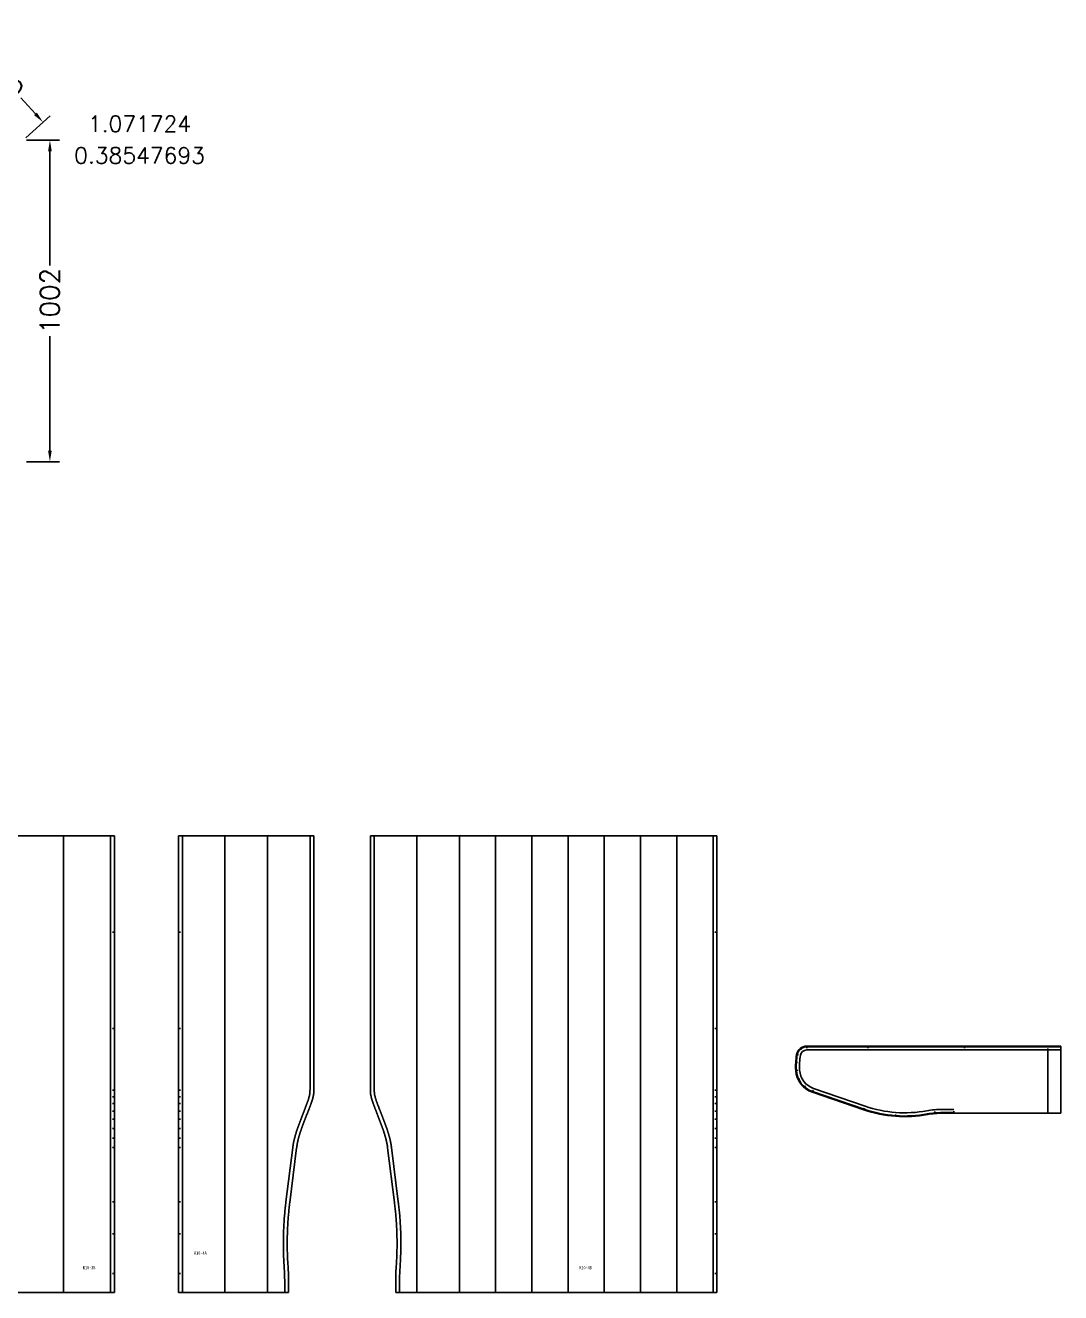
# Model space of a CAD drawing. Header units: millimetres. Extents: x 1725838 to 1745173, y -304752 to -289676.
# Drawn here: x 1732239 to 1735466, y -300550 to -296603 of the extents above; entities that cross this region are included whole.
import ezdxf

# ---------------------------------------------------------------- set-up
doc = ezdxf.new("R2010")
doc.units = ezdxf.units.MM
doc.header["$PDMODE"] = 35
doc.header["$PDSIZE"] = 3
for name, color, linetype in [('剪口线', 7, 'Continuous'), ('文字', 7, 'Continuous'), ('缝头内线', 7, 'Continuous')]:
    doc.layers.add(name, color=color, linetype=linetype)
doc.styles.add('SIMPLEX', font='simplex.shx', dxfattribs={"bigfont": 'gbcbig.shx'})
doc.styles.get("Standard").update_dxf_attribs({"font": 'simplex.shx', "bigfont": 'gbcbig.shx'})
doc.styles.add('宋体平面', font='', dxfattribs={"width": 0.8})
doc.styles.get('宋体平面').set_extended_font_data('NSimSun')
doc.dimstyles.new('整数60', dxfattribs={"dimtxt": 60, "dimasz": 35, "dimexe": 30, "dimexo": 10, "dimgap": 10, "dimtad": 0, "dimdec": 0, "dimzin": 12, "dimdsep": 46, "dimtxsty": 'SIMPLEX', "dimcen": 50, "dimclrd": 256, "dimclre": 256, "dimclrt": 3, "dimazin": 3, "dimtfac": 1, "dimtdec": 0, "dimtmove": 1, "dimatfit": 3, "dimfxl": 0, "dimlwd": -1, "dimlwe": -1, "dimarcsym": 0})

# ---------------------------------------------------------------- blocks, each defined once
blk = doc.blocks.new('*D140')
for p, q in [((1731985.6, -296672.5), (1732061.9, -296603.5)), ((1732063.1, -296649.6), (1732108.6, -296699.8)), ((1732271.1, -296879.2), (1732225.6, -296829)), ((1732240.6, -296954), (1732316.8, -296885))]:
    blk.add_line(p, q)
for points in [[(1732067.4, -296645.6), (1732058.8, -296653.5), (1732039.6, -296623.6)], [(1732275.4, -296875.3), (1732266.8, -296883.1), (1732294.6, -296905.2)]]:
    blk.add_solid(points)
at = {"layer": 'Defpoints', "color": 0}
for p in [(1732039.6, -296623.6), (1731978.2, -296679.2), (1732233.2, -296960.8)]:
    blk.add_point(p, dxfattribs=at)
at = {"color": 3, "insert": (1732167.1, -296764.4), "char_height": 60, "attachment_point": 5, "rotation": 312.161, "style": 'SIMPLEX'}
blk.add_mtext('380', dxfattribs=at)
blk = doc.blocks.new('*D141')
for p, q in [((1732243.2, -296960.8), (1732346, -296960.8)), ((1732316, -296995.8), (1732316, -297351.6)), ((1732316, -297927.5), (1732316, -297571.6)), ((1732243.2, -297962.5), (1732346, -297962.5))]:
    blk.add_line(p, q)
for points in [[(1732310.2, -296995.8), (1732321.8, -296995.8), (1732316, -296960.8)], [(1732310.2, -297927.5), (1732321.8, -297927.5), (1732316, -297962.5)]]:
    blk.add_solid(points)
at = {"layer": 'Defpoints', "color": 0}
for p in [(1732233.2, -296960.8), (1732233.2, -297962.5), (1732316, -297962.5)]:
    blk.add_point(p, dxfattribs=at)
at = {"color": 3, "insert": (1732316, -297461.6), "char_height": 60, "attachment_point": 5, "rotation": 90, "style": 'SIMPLEX'}
blk.add_mtext('1002', dxfattribs=at)

msp = doc.modelspace()

# ---------------------------------------------------------------- linework, layer by layer
for p, q in [((1732516.8, -299127.6), (1732054.3, -299127.6)), ((1732516.8, -300550.1), (1732516.8, -299127.6)), ((1733138.6, -299127.6), (1732716.8, -299127.6)), ((1732716.8, -300550.1), (1732716.8, -299127.6)), ((1734394.4, -299127.6), (1733314.6, -299127.6)), ((1734394.4, -299127.6), (1734394.4, -300550.1)), ((1732516.8, -300550.1), (1732145.2, -300550.1)), ((1733059.6, -300550.1), (1732716.8, -300550.1)), ((1734394.4, -300550.1), (1733393.7, -300550.1))]:
    msp.add_line(p, q)
at = {"color": 7, "lineweight": -3}
for p, q in [((1734674.3, -299782.3), (1735465.8, -299782.3)), ((1735465.8, -299782.3), (1735465.8, -299991.3)), ((1734852.6, -299980.8), (1734692, -299925.7)), ((1735465.8, -299991.3), (1735097.2, -299991.3))]:
    msp.add_line(p, q, dxfattribs=at)
for points in [[(1733138.6, -299127.6), (1733138.6, -299919.3), (1733138.5, -299921.5), (1733138.4, -299923.5), (1733138.3, -299925.6), (1733138.2, -299927.7), (1733138, -299929.8), (1733137.7, -299932), (1733137.4, -299934.1), (1733137.1, -299936.1), (1733136.7, -299938.1), (1733136.2, -299940), (1733135.8, -299941.9), (1733135.4, -299943.7), (1733134.9, -299945.4), (1733134.4, -299947.1), (1733133.9, -299948.8), (1733133.4, -299950.4), (1733132.9, -299952), (1733132.4, -299953.6), (1733131.9, -299955.2), (1733131.4, -299956.7), (1733130.9, -299958.2), (1733130.3, -299959.7), (1733129.8, -299961.2), (1733129.3, -299962.6), (1733128.7, -299964), (1733128.2, -299965.4), (1733127.7, -299966.8), (1733127.1, -299968.2), (1733126.6, -299969.6), (1733126.1, -299970.9), (1733125.6, -299972.3), (1733125, -299973.7), (1733124.5, -299975.1), (1733124, -299976.4), (1733123.5, -299977.8), (1733122.9, -299979.2), (1733122.4, -299980.6), (1733121.9, -299981.9), (1733121.4, -299983.3), (1733120.8, -299984.7), (1733120.3, -299986), (1733119.8, -299987.4), (1733119.3, -299988.8), (1733118.7, -299990.1), (1733118.2, -299991.5), (1733117.7, -299992.9), (1733117.1, -299994.2), (1733116.6, -299995.6), (1733116.1, -299997), (1733115.6, -299998.3), (1733115, -299999.7), (1733114.5, -300001.1), (1733114, -300002.4), (1733113.5, -300003.8), (1733112.9, -300005.2), (1733112.4, -300006.5), (1733111.9, -300007.9), (1733111.4, -300009.3), (1733110.8, -300010.6), (1733110.3, -300012), (1733109.8, -300013.4), (1733109.3, -300014.7), (1733108.7, -300016.1), (1733108.2, -300017.5), (1733107.7, -300018.8), (1733107.2, -300020.2), (1733106.6, -300021.5), (1733106.1, -300022.9), (1733105.6, -300024.3), (1733105.1, -300025.6), (1733104.6, -300027), (1733104.1, -300028.4), (1733103.6, -300029.7), (1733103.1, -300031.1), (1733102.5, -300032.5), (1733102, -300033.9), (1733101.5, -300035.3), (1733101, -300036.6), (1733100.5, -300038), (1733100.1, -300039.4), (1733099.6, -300040.8), (1733099.1, -300042.2), (1733098.6, -300043.6), (1733098.1, -300045), (1733097.6, -300046.4), (1733097.1, -300047.9), (1733096.7, -300049.3), (1733096.2, -300050.7), (1733095.7, -300052.2), (1733095.3, -300053.6), (1733094.8, -300055), (1733094.4, -300056.5), (1733093.9, -300058), (1733093.5, -300059.4), (1733093, -300060.9), (1733092.6, -300062.4), (1733092.2, -300063.9), (1733091.8, -300065.4), (1733091.3, -300066.9), (1733090.9, -300068.4), (1733090.5, -300069.9), (1733090.1, -300071.5), (1733089.7, -300073), (1733089.4, -300074.6), (1733089, -300076.2), (1733088.6, -300077.8), (1733088.3, -300079.3), (1733087.9, -300081), (1733087.6, -300082.6), (1733087.2, -300084.2), (1733086.9, -300085.8), (1733086.6, -300087.4), (1733086.3, -300089.1), (1733086, -300090.7), (1733085.8, -300092.4), (1733085.5, -300094.2), (1733085.3, -300095.9), (1733085, -300097.7), (1733084.8, -300099.4), (1733063.5, -300269), (1733063, -300273.4), (1733062.5, -300277.9), (1733062, -300282.4), (1733061.5, -300286.9), (1733061, -300291.4), (1733060.5, -300295.9), (1733060.1, -300300.4), (1733059.7, -300304.9), (1733059.2, -300309.5), (1733058.9, -300314), (1733058.5, -300318.6), (1733058.2, -300323.1), (1733057.8, -300327.7), (1733057.5, -300332.3), (1733057.3, -300336.9), (1733057, -300341.5), (1733056.8, -300346.2), (1733056.5, -300350.8), (1733056.3, -300355.4), (1733056.2, -300360.1), (1733056, -300364.7), (1733055.9, -300369.3), (1733055.7, -300374), (1733055.6, -300378.6), (1733055.6, -300383.3), (1733055.5, -300388), (1733055.5, -300392.6), (1733055.5, -300397.3), (1733055.5, -300401.9), (1733055.5, -300406.6), (1733055.6, -300411.3), (1733055.7, -300415.9), (1733055.8, -300420.6), (1733055.9, -300425.2), (1733056, -300429.8), (1733056.2, -300434.5), (1733056.4, -300439.1), (1733056.6, -300443.7), (1733056.9, -300448.3), (1733057.1, -300453), (1733057.4, -300457.6), (1733057.7, -300462.2), (1733058, -300466.9), (1733058.2, -300471.6), (1733058.5, -300476.3), (1733058.8, -300481), (1733059, -300485.8), (1733059.2, -300490.6), (1733059.3, -300495.4), (1733059.4, -300500.1), (1733059.5, -300504.9), (1733059.6, -300509.7), (1733059.6, -300514.5), (1733059.6, -300550.1)], [(1733314.6, -299127.6), (1733314.6, -299919.3), (1733314.7, -299921.5), (1733314.8, -299923.5), (1733314.9, -299925.6), (1733315.1, -299927.7), (1733315.3, -299929.8), (1733315.5, -299932), (1733315.9, -299934.1), (1733316.2, -299936.1), (1733316.6, -299938.1), (1733317, -299940), (1733317.4, -299941.9), (1733317.9, -299943.7), (1733318.4, -299945.4), (1733318.8, -299947.1), (1733319.3, -299948.8), (1733319.8, -299950.4), (1733320.3, -299952), (1733320.8, -299953.6), (1733321.4, -299955.2), (1733321.9, -299956.7), (1733322.4, -299958.2), (1733322.9, -299959.7), (1733323.5, -299961.2), (1733324, -299962.6), (1733324.5, -299964), (1733325.1, -299965.4), (1733325.6, -299966.8), (1733326.1, -299968.2), (1733326.6, -299969.6), (1733327.2, -299970.9), (1733327.7, -299972.3), (1733328.2, -299973.7), (1733328.7, -299975.1), (1733329.3, -299976.4), (1733329.8, -299977.8), (1733330.3, -299979.2), (1733330.9, -299980.6), (1733331.4, -299981.9), (1733331.9, -299983.3), (1733332.4, -299984.7), (1733333, -299986), (1733333.5, -299987.4), (1733334, -299988.8), (1733334.5, -299990.1), (1733335.1, -299991.5), (1733335.6, -299992.9), (1733336.1, -299994.2), (1733336.6, -299995.6), (1733337.2, -299997), (1733337.7, -299998.3), (1733338.2, -299999.7), (1733338.7, -300001.1), (1733339.3, -300002.4), (1733339.8, -300003.8), (1733340.3, -300005.2), (1733340.9, -300006.5), (1733341.4, -300007.9), (1733341.9, -300009.3), (1733342.4, -300010.6), (1733343, -300012), (1733343.5, -300013.4), (1733344, -300014.7), (1733344.5, -300016.1), (1733345.1, -300017.5), (1733345.6, -300018.8), (1733346.1, -300020.2), (1733346.6, -300021.5), (1733347.1, -300022.9), (1733347.6, -300024.3), (1733348.2, -300025.6), (1733348.7, -300027), (1733349.2, -300028.4), (1733349.7, -300029.7), (1733350.2, -300031.1), (1733350.7, -300032.5), (1733351.2, -300033.9), (1733351.7, -300035.3), (1733352.2, -300036.6), (1733352.7, -300038), (1733353.2, -300039.4), (1733353.7, -300040.8), (1733354.2, -300042.2), (1733354.7, -300043.6), (1733355.2, -300045), (1733355.6, -300046.4), (1733356.1, -300047.9), (1733356.6, -300049.3), (1733357.1, -300050.7), (1733357.5, -300052.2), (1733358, -300053.6), (1733358.4, -300055), (1733358.9, -300056.5), (1733359.3, -300058), (1733359.8, -300059.4), (1733360.2, -300060.9), (1733360.7, -300062.4), (1733361.1, -300063.9), (1733361.5, -300065.4), (1733361.9, -300066.9), (1733362.3, -300068.4), (1733362.7, -300069.9), (1733363.1, -300071.5), (1733363.5, -300073), (1733363.9, -300074.6), (1733364.3, -300076.2), (1733364.6, -300077.8), (1733365, -300079.3), (1733365.4, -300081), (1733365.7, -300082.6), (1733366, -300084.2), (1733366.3, -300085.8), (1733366.7, -300087.4), (1733366.9, -300089.1), (1733367.2, -300090.7), (1733367.5, -300092.4), (1733367.8, -300094.2), (1733368, -300095.9), (1733368.3, -300097.7), (1733368.5, -300099.4), (1733389.7, -300269), (1733390.2, -300273.4), (1733390.8, -300277.9), (1733391.3, -300282.4), (1733391.8, -300286.9), (1733392.3, -300291.4), (1733392.7, -300295.9), (1733393.2, -300300.4), (1733393.6, -300304.9), (1733394, -300309.5), (1733394.4, -300314), (1733394.8, -300318.6), (1733395.1, -300323.1), (1733395.4, -300327.7), (1733395.7, -300332.3), (1733396, -300336.9), (1733396.3, -300341.5), (1733396.5, -300346.2), (1733396.7, -300350.8), (1733396.9, -300355.4), (1733397.1, -300360.1), (1733397.3, -300364.7), (1733397.4, -300369.3), (1733397.5, -300374), (1733397.6, -300378.6), (1733397.7, -300383.3), (1733397.7, -300388), (1733397.8, -300392.6), (1733397.8, -300397.3), (1733397.8, -300401.9), (1733397.7, -300406.6), (1733397.7, -300411.3), (1733397.6, -300415.9), (1733397.5, -300420.6), (1733397.4, -300425.2), (1733397.2, -300429.8), (1733397.1, -300434.5), (1733396.9, -300439.1), (1733396.6, -300443.7), (1733396.4, -300448.3), (1733396.1, -300453), (1733395.9, -300457.6), (1733395.6, -300462.2), (1733395.3, -300466.9), (1733395, -300471.6), (1733394.7, -300476.3), (1733394.5, -300481), (1733394.3, -300485.8), (1733394.1, -300490.6), (1733393.9, -300495.4), (1733393.8, -300500.1), (1733393.8, -300504.9), (1733393.7, -300509.7), (1733393.7, -300514.5), (1733393.7, -300550.1)]]:
    msp.add_lwpolyline(points)
for centre, radius, start, end in [((1734674.3, -299814.3), 32, 90, 170.1291), ((1734846.8, -299844.3), 207, 170.1291, 183.7653), ((1734717, -299852.8), 77, 183.7653, 251.0568), ((1734979.8, -299610), 392, 251.0568, 280.4045), ((1735097.2, -300249.3), 258, 90, 100.4045)]:
    msp.add_arc(centre, radius, start, end, dxfattribs=at)
at = {"layer": '剪口线', "color": 2}
for p, q in [((1732516.8, -299427.6), (1732510.8, -299427.6)), ((1732716.8, -299427.6), (1732722.8, -299427.6)), ((1734394.4, -299427.6), (1734388.4, -299427.6)), ((1732516.8, -299727.6), (1732510.8, -299727.6)), ((1732716.8, -299727.6), (1732722.8, -299727.6)), ((1734394.4, -299727.6), (1734388.4, -299727.6)), ((1734674.3, -299782.3), (1734674.3, -299788.3)), ((1734865.8, -299782.3), (1734865.8, -299788.3)), ((1735165.8, -299782.3), (1735165.8, -299788.3)), ((1734642.8, -299808.8), (1734648.7, -299809.9)), ((1734653.7, -299789.8, 22), (1734657.6, -299794.4, 22)), ((1734640, -299833.3), (1734646, -299833.6)), ((1734640.2, -299857.9, 22), (1734646.2, -299857.5, 22)), ((1734647.9, -299886.8, 22), (1734653.3, -299884.2, 22)), ((1732516.8, -299919), (1732510.8, -299919)), ((1732516.8, -299940), (1732510.8, -299940)), ((1732716.8, -299919), (1732722.8, -299919)), ((1732716.8, -299940), (1732722.8, -299940)), ((1734394.4, -299919), (1734388.4, -299919)), ((1734394.4, -299940), (1734388.4, -299940)), ((1734666.1, -299910.6), (1734670.1, -299906.1)), ((1734692, -299925.7), (1734694, -299920)), ((1732516.8, -299961), (1732510.8, -299961)), ((1732716.8, -299961), (1732722.8, -299961)), ((1734394.4, -299961), (1734388.4, -299961)), ((1734852.6, -299980.8, 22), (1734854.5, -299975.1, 22)), ((1732516.8, -299985.4), (1732510.8, -299985.4)), ((1732516.8, -300009.7), (1732510.8, -300009.7)), ((1732716.8, -299985.4), (1732722.8, -299985.4)), ((1732716.8, -300009.7), (1732722.8, -300009.7)), ((1734394.4, -299985.4), (1734388.4, -299985.4)), ((1734394.4, -300009.7), (1734388.4, -300009.7)), ((1734950.6, -300000.9), (1734951.1, -299994.9)), ((1735073.8, -299992.4), (1735073.3, -299986.4)), ((1735132.8, -299991.3), (1735132.8, -299985.3)), ((1732516.8, -300039.1), (1732510.8, -300039.1)), ((1732716.8, -300039.1), (1732722.8, -300039.1)), ((1734394.4, -300039.1), (1734388.4, -300039.1)), ((1732516.8, -300068.5), (1732510.8, -300068.5)), ((1732516.8, -300097.8), (1732510.8, -300097.8)), ((1732716.8, -300068.5), (1732722.8, -300068.5)), ((1732716.8, -300097.8), (1732722.8, -300097.8)), ((1734394.4, -300068.5), (1734388.4, -300068.5)), ((1734394.4, -300097.8), (1734388.4, -300097.8)), ((1732516.8, -300267.5), (1732510.8, -300267.5)), ((1732716.8, -300267.5), (1732722.8, -300267.5)), ((1734394.4, -300267.5), (1734388.4, -300267.5)), ((1732516.8, -300367.4), (1732510.8, -300367.4)), ((1732716.8, -300367.4), (1732722.8, -300367.4)), ((1734394.4, -300367.4), (1734388.4, -300367.4)), ((1732516.8, -300490.9), (1732510.8, -300490.9)), ((1732716.8, -300490.9), (1732722.8, -300490.9)), ((1734394.4, -300490.9), (1734388.4, -300490.9))]:
    msp.add_line(p, q, dxfattribs=at)
at = {"layer": '文字', "color": 3}
for p, q in [((1732358.6, -299127.6), (1732358.6, -300550.1)), ((1732861.4, -299127.6), (1732861.4, -300550.1)), ((1732994, -299127.6), (1732994, -300550.1)), ((1733459.2, -299127.6), (1733459.2, -300550.1)), ((1733591.9, -299127.6), (1733591.9, -300550.1)), ((1733704.8, -299127.6), (1733704.8, -300550.1)), ((1733817.7, -299127.6), (1733817.7, -300550.1)), ((1733930.7, -299127.6), (1733930.7, -300550.1)), ((1734043.6, -299127.6), (1734043.6, -300550.1)), ((1734156.5, -299127.6), (1734156.5, -300550.1)), ((1734269.5, -299127.6), (1734269.5, -300550.1))]:
    msp.add_line(p, q, dxfattribs=at)
at = {"layer": '缝头内线', "color": 1}
for p, q in [((1732504.8, -299127.6), (1732504.8, -300550.1)), ((1732728.8, -299127.6), (1732728.8, -300550.1)), ((1734382.4, -299127.6), (1734382.4, -300550.1)), ((1734674.3, -299794.3), (1735465.8, -299794.3)), ((1735425.8, -299789.3), (1735425.8, -299991.3)), ((1734856.4, -299969.4), (1734695.9, -299914.3)), ((1735132.8, -299979.3), (1735097.2, -299979.3))]:
    msp.add_line(p, q, dxfattribs=at)
at = {"layer": '缝头内线', "color": 3}
for p, q in [((1734674.3, -299784.3), (1735465.8, -299784.3)), ((1734853.2, -299978.9), (1734692.7, -299923.8)), ((1735132.8, -299989.3), (1735097.2, -299989.3))]:
    msp.add_line(p, q, dxfattribs=at)
at = {"layer": '缝头内线', "color": 1}
for points in [[(1733126.6, -299127.6), (1733126.6, -299919), (1733126.5, -299920.9), (1733126.5, -299922.9), (1733126.3, -299924.8), (1733126.2, -299926.7), (1733126, -299928.5), (1733125.8, -299930.4), (1733125.6, -299932.2), (1733125.3, -299933.9), (1733124.9, -299935.7), (1733124.5, -299937.4), (1733124.2, -299939), (1733123.7, -299940.7), (1733123.3, -299942.3), (1733122.9, -299943.8), (1733122.4, -299945.4), (1733122, -299946.9), (1733121.5, -299948.4), (1733121, -299949.9), (1733120.5, -299951.3), (1733120, -299952.8), (1733119.5, -299954.2), (1733119, -299955.6), (1733118.5, -299957), (1733118, -299958.4), (1733117.5, -299959.8), (1733117, -299961.2), (1733116.4, -299962.5), (1733115.9, -299963.9), (1733115.4, -299965.3), (1733114.9, -299966.7), (1733114.4, -299968), (1733113.8, -299969.4), (1733113.3, -299970.8), (1733112.8, -299972.2), (1733112.3, -299973.5), (1733111.7, -299974.9), (1733111.2, -299976.3), (1733110.7, -299977.6), (1733110.2, -299979), (1733109.6, -299980.4), (1733109.1, -299981.7), (1733108.6, -299983.1), (1733108.1, -299984.5), (1733107.5, -299985.8), (1733107, -299987.2), (1733106.5, -299988.6), (1733105.9, -299989.9), (1733105.4, -299991.3), (1733104.9, -299992.7), (1733104.4, -299994), (1733103.8, -299995.4), (1733103.3, -299996.8), (1733102.8, -299998.1), (1733102.3, -299999.5), (1733101.7, -300000.9), (1733101.2, -300002.2), (1733100.7, -300003.6), (1733100.2, -300005), (1733099.6, -300006.3), (1733099.1, -300007.7), (1733098.6, -300009.1), (1733098.1, -300010.4), (1733097.5, -300011.8), (1733097, -300013.2), (1733096.5, -300014.5), (1733096, -300015.9), (1733095.4, -300017.3), (1733094.9, -300018.7), (1733094.4, -300020), (1733093.9, -300021.4), (1733093.3, -300022.8), (1733092.8, -300024.2), (1733092.3, -300025.6), (1733091.8, -300027), (1733091.3, -300028.4), (1733090.8, -300029.8), (1733090.3, -300031.2), (1733089.8, -300032.6), (1733089.2, -300034), (1733088.7, -300035.4), (1733088.2, -300036.8), (1733087.7, -300038.3), (1733087.2, -300039.7), (1733086.7, -300041.2), (1733086.3, -300042.6), (1733085.8, -300044.1), (1733085.3, -300045.5), (1733084.8, -300047), (1733084.3, -300048.5), (1733083.8, -300050), (1733083.4, -300051.5), (1733082.9, -300053), (1733082.4, -300054.5), (1733082, -300056), (1733081.5, -300057.5), (1733081.1, -300059.1), (1733080.6, -300060.6), (1733080.2, -300062.2), (1733079.8, -300063.7), (1733079.3, -300065.3), (1733078.9, -300066.9), (1733078.5, -300068.5), (1733078.1, -300070.1), (1733077.7, -300071.8), (1733077.3, -300073.4), (1733076.9, -300075.1), (1733076.5, -300076.7), (1733076.2, -300078.4), (1733075.8, -300080.1), (1733075.5, -300081.8), (1733075.1, -300083.6), (1733074.8, -300085.3), (1733074.5, -300087), (1733074.2, -300088.8), (1733073.9, -300090.6), (1733073.6, -300092.4), (1733073.4, -300094.2), (1733073.1, -300096), (1733072.9, -300097.8), (1733051.6, -300267.5), (1733051.1, -300272), (1733050.6, -300276.6), (1733050.1, -300281.1), (1733049.6, -300285.6), (1733049.1, -300290.2), (1733048.6, -300294.7), (1733048.1, -300299.3), (1733047.7, -300303.8), (1733047.3, -300308.4), (1733046.9, -300313), (1733046.5, -300317.7), (1733046.2, -300322.3), (1733045.9, -300326.9), (1733045.6, -300331.6), (1733045.3, -300336.2), (1733045, -300340.9), (1733044.8, -300345.6), (1733044.5, -300350.2), (1733044.3, -300354.9), (1733044.2, -300359.6), (1733044, -300364.3), (1733043.9, -300369), (1733043.7, -300373.7), (1733043.7, -300378.4), (1733043.6, -300383.1), (1733043.5, -300387.9), (1733043.5, -300392.6), (1733043.5, -300397.3), (1733043.5, -300402), (1733043.5, -300406.7), (1733043.6, -300411.4), (1733043.7, -300416.1), (1733043.8, -300420.8), (1733043.9, -300425.6), (1733044, -300430.2), (1733044.2, -300434.9), (1733044.4, -300439.6), (1733044.6, -300444.3), (1733044.9, -300449), (1733045.1, -300453.6), (1733045.4, -300458.3), (1733045.7, -300463), (1733046, -300467.6), (1733046.3, -300472.3), (1733046.5, -300476.9), (1733046.8, -300481.6), (1733047, -300486.3), (1733047.2, -300491), (1733047.3, -300495.7), (1733047.4, -300500.4), (1733047.5, -300505.1), (1733047.6, -300509.8), (1733047.6, -300514.5), (1733047.6, -300550.1)], [(1733326.6, -299127.6), (1733326.6, -299919), (1733326.7, -299920.9), (1733326.8, -299922.9), (1733326.9, -299924.8), (1733327.1, -299926.7), (1733327.2, -299928.5), (1733327.4, -299930.4), (1733327.7, -299932.2), (1733328, -299933.9), (1733328.4, -299935.7), (1733328.7, -299937.4), (1733329.1, -299939), (1733329.5, -299940.7), (1733329.9, -299942.3), (1733330.4, -299943.8), (1733330.8, -299945.4), (1733331.3, -299946.9), (1733331.8, -299948.4), (1733332.2, -299949.9), (1733332.7, -299951.3), (1733333.2, -299952.8), (1733333.7, -299954.2), (1733334.2, -299955.6), (1733334.7, -299957), (1733335.3, -299958.4), (1733335.8, -299959.8), (1733336.3, -299961.2), (1733336.8, -299962.5), (1733337.3, -299963.9), (1733337.9, -299965.3), (1733338.4, -299966.7), (1733338.9, -299968), (1733339.4, -299969.4), (1733340, -299970.8), (1733340.5, -299972.2), (1733341, -299973.5), (1733341.5, -299974.9), (1733342.1, -299976.3), (1733342.6, -299977.6), (1733343.1, -299979), (1733343.6, -299980.4), (1733344.2, -299981.7), (1733344.7, -299983.1), (1733345.2, -299984.5), (1733345.7, -299985.8), (1733346.3, -299987.2), (1733346.8, -299988.6), (1733347.3, -299989.9), (1733347.8, -299991.3), (1733348.4, -299992.7), (1733348.9, -299994), (1733349.4, -299995.4), (1733349.9, -299996.8), (1733350.5, -299998.1), (1733351, -299999.5), (1733351.5, -300000.9), (1733352.1, -300002.2), (1733352.6, -300003.6), (1733353.1, -300005), (1733353.6, -300006.3), (1733354.2, -300007.7), (1733354.7, -300009.1), (1733355.2, -300010.4), (1733355.7, -300011.8), (1733356.3, -300013.2), (1733356.8, -300014.5), (1733357.3, -300015.9), (1733357.8, -300017.3), (1733358.4, -300018.7), (1733358.9, -300020), (1733359.4, -300021.4), (1733359.9, -300022.8), (1733360.4, -300024.2), (1733360.9, -300025.6), (1733361.5, -300027), (1733362, -300028.4), (1733362.5, -300029.8), (1733363, -300031.2), (1733363.5, -300032.6), (1733364, -300034), (1733364.5, -300035.4), (1733365, -300036.8), (1733365.5, -300038.3), (1733366, -300039.7), (1733366.5, -300041.2), (1733367, -300042.6), (1733367.5, -300044.1), (1733368, -300045.5), (1733368.5, -300047), (1733368.9, -300048.5), (1733369.4, -300050), (1733369.9, -300051.5), (1733370.4, -300053), (1733370.8, -300054.5), (1733371.3, -300056), (1733371.7, -300057.5), (1733372.2, -300059.1), (1733372.6, -300060.6), (1733373.1, -300062.2), (1733373.5, -300063.7), (1733373.9, -300065.3), (1733374.3, -300066.9), (1733374.8, -300068.5), (1733375.2, -300070.1), (1733375.6, -300071.8), (1733376, -300073.4), (1733376.3, -300075.1), (1733376.7, -300076.7), (1733377.1, -300078.4), (1733377.4, -300080.1), (1733377.8, -300081.8), (1733378.1, -300083.6), (1733378.5, -300085.3), (1733378.8, -300087), (1733379.1, -300088.8), (1733379.4, -300090.6), (1733379.6, -300092.4), (1733379.9, -300094.2), (1733380.1, -300096), (1733380.4, -300097.8), (1733401.6, -300267.5), (1733402.2, -300272), (1733402.7, -300276.6), (1733403.2, -300281.1), (1733403.7, -300285.6), (1733404.2, -300290.2), (1733404.7, -300294.7), (1733405.1, -300299.3), (1733405.6, -300303.8), (1733406, -300308.4), (1733406.4, -300313), (1733406.7, -300317.7), (1733407.1, -300322.3), (1733407.4, -300326.9), (1733407.7, -300331.6), (1733408, -300336.2), (1733408.2, -300340.9), (1733408.5, -300345.6), (1733408.7, -300350.2), (1733408.9, -300354.9), (1733409.1, -300359.6), (1733409.3, -300364.3), (1733409.4, -300369), (1733409.5, -300373.7), (1733409.6, -300378.4), (1733409.7, -300383.1), (1733409.7, -300387.9), (1733409.8, -300392.6), (1733409.8, -300397.3), (1733409.8, -300402), (1733409.7, -300406.7), (1733409.7, -300411.4), (1733409.6, -300416.1), (1733409.5, -300420.8), (1733409.4, -300425.6), (1733409.2, -300430.2), (1733409, -300434.9), (1733408.8, -300439.6), (1733408.6, -300444.3), (1733408.4, -300449), (1733408.1, -300453.6), (1733407.8, -300458.3), (1733407.6, -300463), (1733407.3, -300467.6), (1733407, -300472.3), (1733406.7, -300476.9), (1733406.5, -300481.6), (1733406.2, -300486.3), (1733406.1, -300491), (1733405.9, -300495.7), (1733405.8, -300500.4), (1733405.8, -300505.1), (1733405.7, -300509.8), (1733405.7, -300514.5), (1733405.7, -300550.1)]]:
    msp.add_lwpolyline(points, dxfattribs=at)
at = {"layer": '缝头内线', "color": 3}
for centre, radius, start, end in [((1734846.8, -299844.3), 205, 170.1291, 183.7653), ((1734674.3, -299814.3), 30, 90, 170.1291), ((1734717, -299852.8), 75, 183.7653, 251.0568), ((1734979.8, -299610), 390, 251.0568, 280.4045), ((1735097.2, -300249.3), 260, 90, 100.4045)]:
    msp.add_arc(centre, radius, start, end, dxfattribs=at)
at = {"layer": '缝头内线', "color": 1}
for centre, radius, start, end in [((1734846.8, -299844.3), 195, 170.1291, 183.7653), ((1734674.3, -299814.3), 20, 90, 170.1291), ((1734717, -299852.8), 65, 183.7653, 251.0568), ((1734979.8, -299610), 380, 251.0568, 280.4045), ((1735097.2, -300249.3), 270, 90, 100.4045)]:
    msp.add_arc(centre, radius, start, end, dxfattribs=at)

# ---------------------------------------------------------------- texts
at = {"color": 1, "char_height": 50, "attachment_point": 5}
for s, insert in [('\\A1;1.071724', (1732595.3, -296910.2)), ('\\A1;0.38547693', (1732595.3, -297008.5))]:
    msp.add_mtext(s, dxfattribs=dict(at, insert=insert))
at = {"color": 3, "char_height": 10, "attachment_point": 5, "style": '宋体平面'}
for s, insert in [('\\A1;K10-4A', (1732785, -300426.8)), ('\\A1;K10-3B', (1732438.3, -300472.2)), ('\\A1;K10-4B', (1733985.3, -300472.2))]:
    msp.add_mtext(s, dxfattribs=dict(at, insert=insert))

# ---------------------------------------------------------------- dimensions: what is measured, and where the dimension line sits
for p2, distance, picture, middle in [((1731978.2, -296679.2), -82.8, '*D140', (1732167.1, -296764.4)), ((1732233.2, -297962.5), 82.8, '*D141', (1732316, -297461.6))]:
    dim = msp.add_aligned_dim(p1=(1732233.2, -296960.8), p2=p2, distance=distance, dimstyle='整数60')
    dim.commit()
    dim.dimension.update_dxf_attribs({"geometry": picture, "text_midpoint": middle})

doc.saveas('drawing.dxf')
